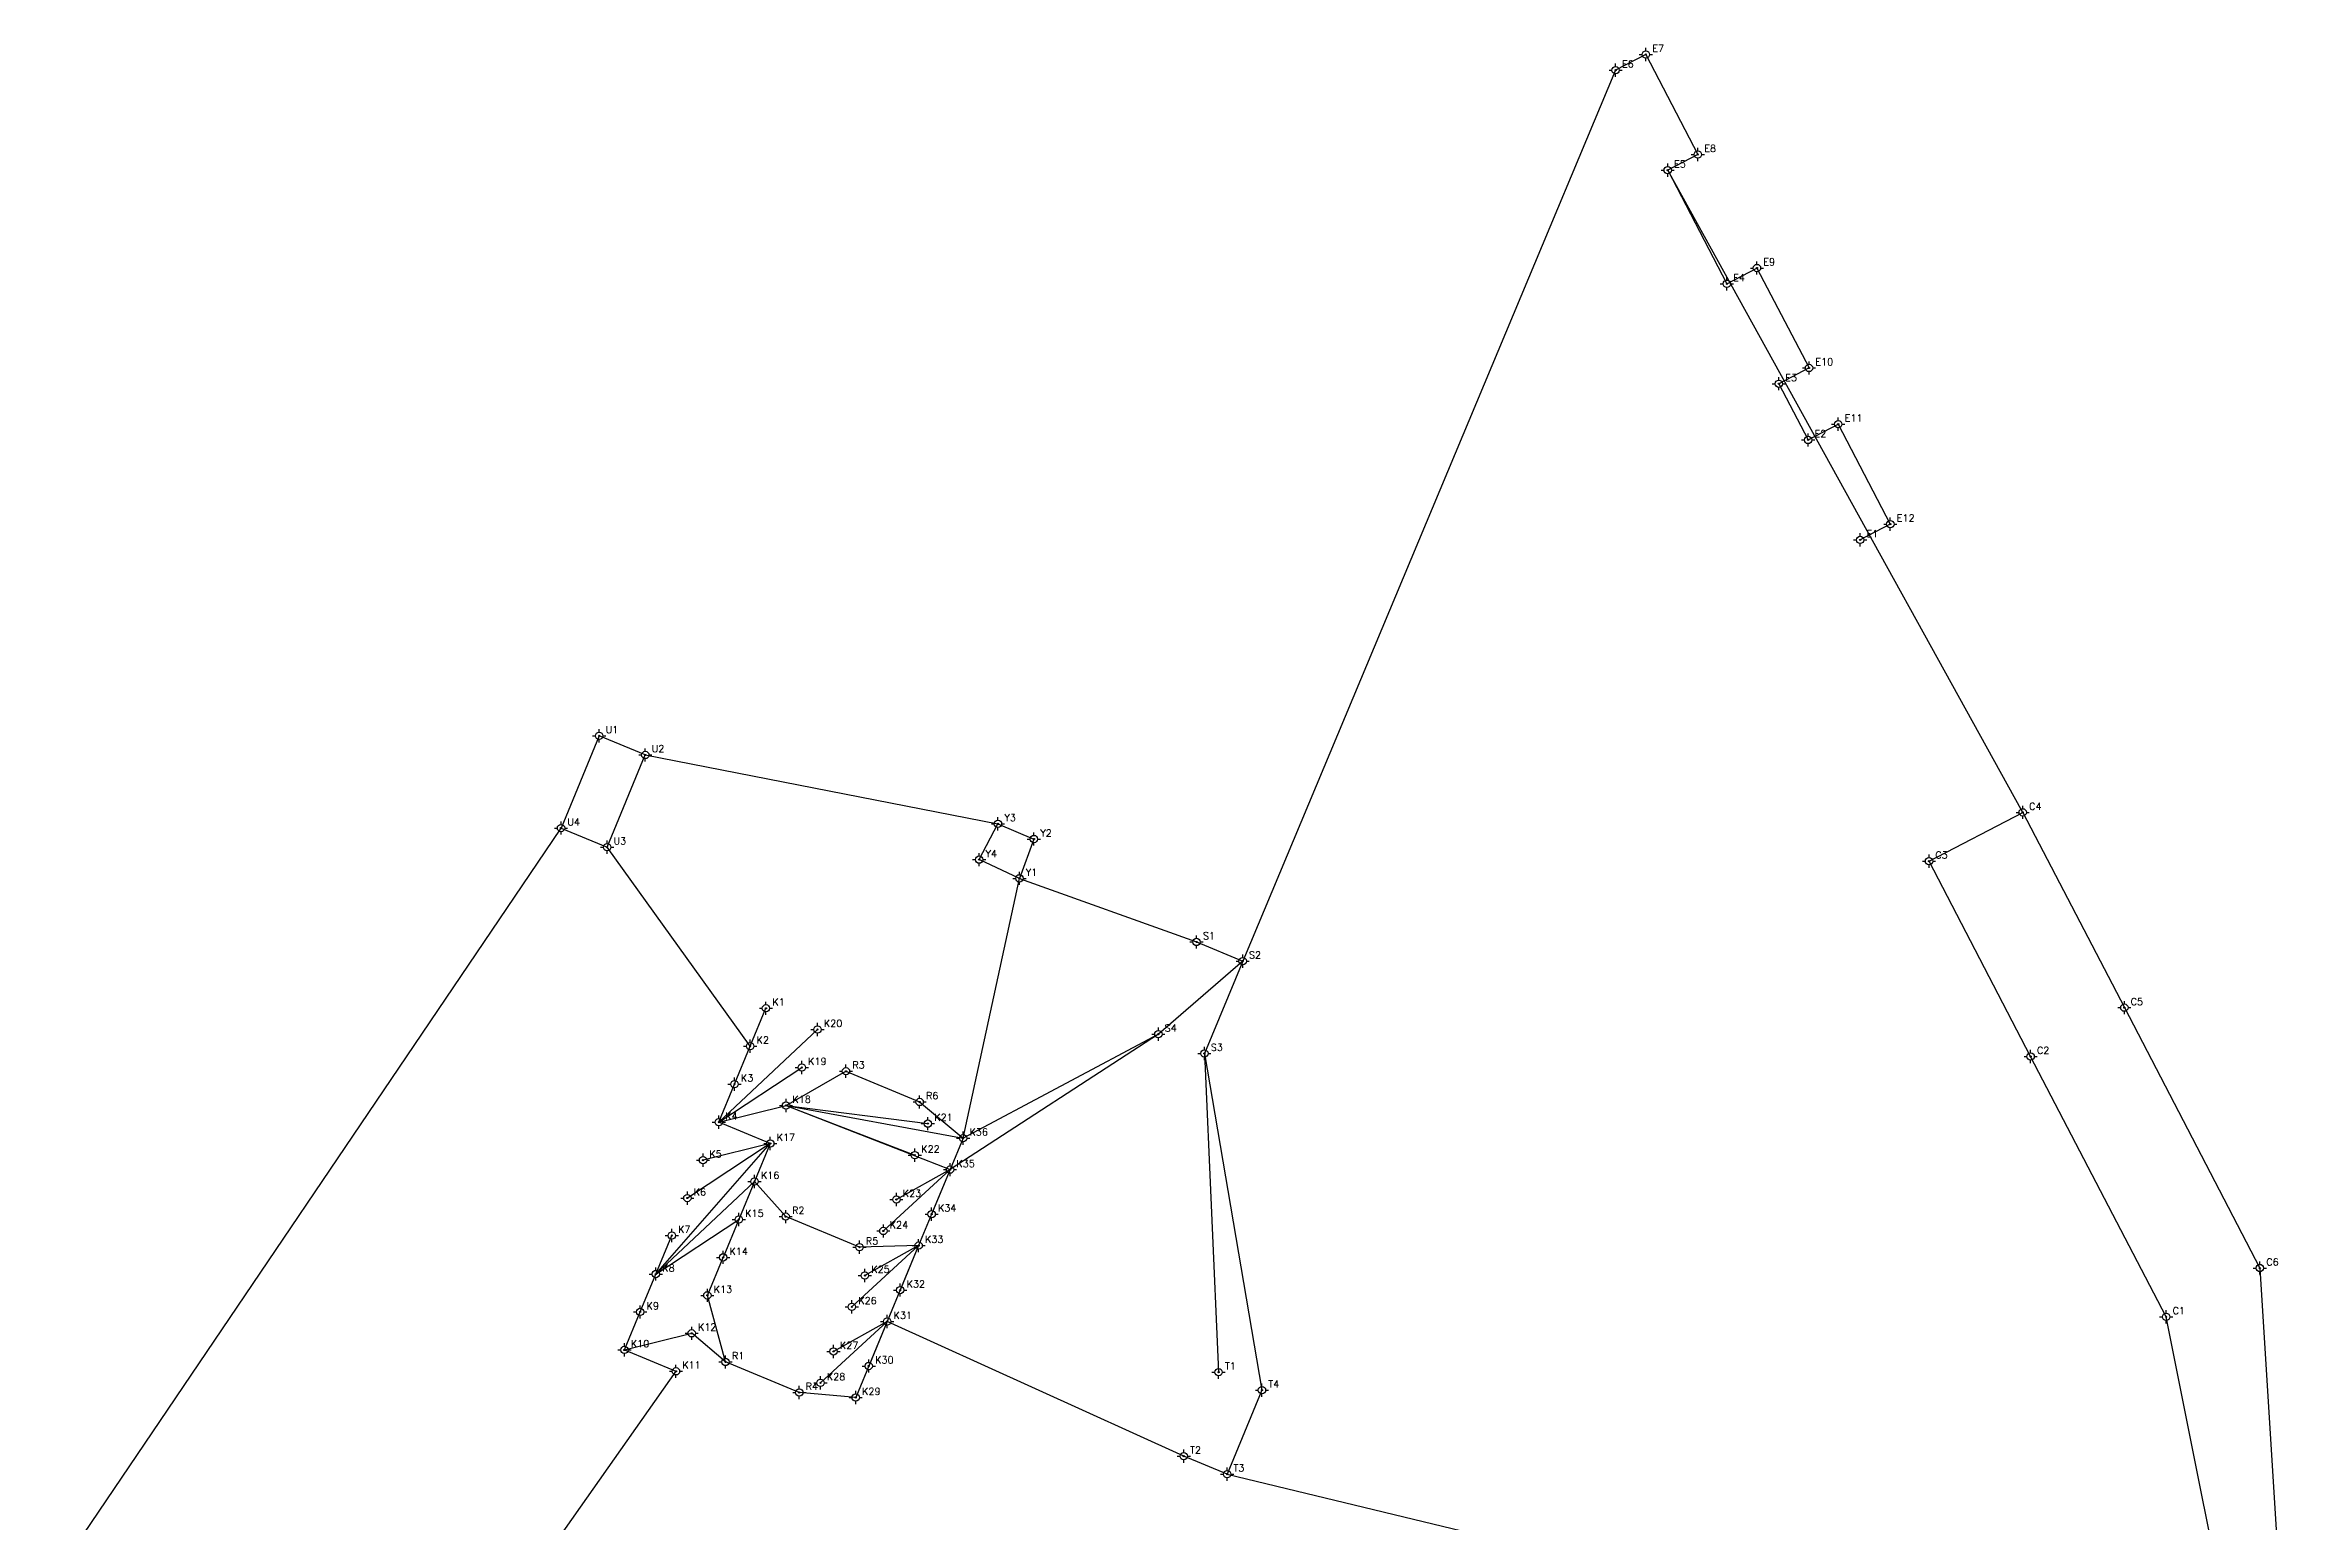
# Model space of a CAD drawing. Header units: millimetres. Extents: x 597474 to 598420, y 1993798 to 1995321.
# Drawn here: x 597640 to 598022, y 1995069.8 to 1995321.4 of the extents above; entities that cross this region are included whole.
import ezdxf
from ezdxf.enums import TextEntityAlignment as Align

# ---------------------------------------------------------------- set-up
doc = ezdxf.new("R2010")
doc.units = ezdxf.units.MM
doc.header["$LTSCALE"] = 0.5
doc.header["$PDMODE"] = 3
doc.header["$PDSIZE"] = 0.04
for name, color, linetype in [('91230_導線點', 7, 'Continuous'), ('CPtElev', 1, 'Continuous'), ('CPtName', 5, 'Continuous'), ('Point3D', 7, 'Continuous'), ('水準測線', 4, 'Continuous')]:
    doc.layers.add(name, color=color, linetype=linetype)
doc.styles.add('CPTELEV', font='romand.shx')
doc.styles.add('CPTNAME', font='romand.shx')
doc.styles.add('細明體', font='')
doc.styles.get('細明體').set_extended_font_data('MingLiU')

# ---------------------------------------------------------------- blocks, each defined once
blk = doc.blocks.new('302')
for points in [[(-2.25, 0), (-1.25, 0)], [(0, 1.25), (0, 2.25)], [(1.25, 0), (2.25, 0)], [(0, -2.25), (0, -1.25)]]:
    blk.add_lwpolyline(points)
for radius in [1.25, 0.2]:
    blk.add_circle((0, 0), radius)
at = {"style": '細明體'}
blk.add_attdef('PT_NO', text='', height=1.88, dxfattribs=at).set_placement((0, 3), align=Align.BOTTOM_CENTER)
blk.add_attdef('HEIGHT', text='', height=1.88, dxfattribs=at).set_placement((3, 0), align=Align.MIDDLE_LEFT)
blk.add_attdef('DESCRIPTION', text='', height=1.88, dxfattribs=at).set_placement((0, -3), align=Align.TOP_CENTER)
blk = doc.blocks.new('CPT')
at = {"layer": 'Point3D'}
blk.add_point((0, 0), dxfattribs=at)
at = {"layer": 'CPtElev', "style": 'CPTELEV'}
blk.add_attdef('CPTELEV', (2.17, -3), '', height=2.4, dxfattribs=at)
at = {"layer": 'CPtName', "style": 'CPTNAME'}
blk.add_attdef('CPTNAME', (2.17, 0.89), '', height=2.4, dxfattribs=at)

msp = doc.modelspace()

# ---------------------------------------------------------------- linework, layer by layer
at = {"layer": '水準測線'}
for points in [[(597907.58, 1995317.12), (597844.05, 1995165.37)], [(597912.73, 1995319.8), (597907.58, 1995317.12)], [(597912.73, 1995319.8), (597921.59, 1995302.77)], [(597921.59, 1995302.77), (597916.45, 1995300.09)], [(597916.45, 1995300.09), (597926.52, 1995280.75)], [(597976.93, 1995190.7), (597916.45, 1995300.09)], [(597916.45, 1995300.09), (597926.52, 1995280.75)], [(597926.52, 1995280.75), (597931.66, 1995283.43)], [(597931.66, 1995283.43), (597940.53, 1995266.4)], [(597940.53, 1995266.4), (597935.38, 1995263.72)], [(597935.38, 1995263.72), (597940.37, 1995254.14)], [(597940.37, 1995254.14), (597945.51, 1995256.82)], [(597945.51, 1995256.82), (597954.38, 1995239.79)], [(597954.38, 1995239.79), (597949.23, 1995237.11)], [(597734.44, 1995203.74), (597727.93, 1995188.03)], [(597742.29, 1995200.48), (597734.44, 1995203.74)], [(597735.78, 1995184.78), (597742.29, 1995200.48)], [(597735.78, 1995184.78), (597742.29, 1995200.48)], [(597742.29, 1995200.48), (597802.37, 1995188.76)], [(597640, 1995058), (597727.93, 1995188.03)], [(597727.93, 1995188.03), (597735.78, 1995184.78)], [(597799.16, 1995182.65), (597802.37, 1995188.76)], [(597802.37, 1995188.76), (597808.49, 1995186.16)], [(597960.97, 1995182.39), (597976.93, 1995190.7)], [(597976.93, 1995190.7), (597994.25, 1995157.44)], [(597760.16, 1995150.87), (597735.78, 1995184.78)], [(597808.49, 1995186.16), (597806.02, 1995179.46)], [(597796.42, 1995135.2), (597806.02, 1995179.46)], [(597796.42, 1995135.2), (597806.02, 1995179.46)], [(597796.42, 1995135.2), (597806.02, 1995179.46)], [(597806.02, 1995179.46), (597799.16, 1995182.65)], [(597806.02, 1995179.46), (597836.19, 1995168.62)], [(597806.02, 1995179.46), (597836.19, 1995168.62)], [(597806.02, 1995179.46), (597836.19, 1995168.62)], [(597978.28, 1995149.12), (597960.97, 1995182.39)], [(597836.19, 1995168.62), (597844.05, 1995165.37)], [(597836.19, 1995168.62), (597844.05, 1995165.37)], [(597836.19, 1995168.62), (597844.05, 1995165.37)], [(597844.05, 1995165.37), (597829.69, 1995152.91)], [(597844.05, 1995165.37), (597829.69, 1995152.91)], [(597844.05, 1995165.37), (597837.53, 1995149.64)], [(597754.8, 1995137.93), (597762.84, 1995157.33)], [(597994.25, 1995157.44), (598017.33, 1995113.08)], [(597754.8, 1995137.93), (597771.62, 1995153.7)], [(597829.69, 1995152.91), (597794.2, 1995129.84)], [(597829.69, 1995152.91), (597796.42, 1995135.2)], [(597829.69, 1995152.91), (597796.42, 1995135.2)], [(597754.8, 1995137.93), (597760.16, 1995150.87)], [(597837.53, 1995149.64), (597839.95, 1995095.35)], [(597837.53, 1995149.64), (597847.34, 1995092.29)], [(598001.37, 1995104.77), (597978.28, 1995149.12)], [(597754.8, 1995137.93), (597768.94, 1995147.23)], [(597766.26, 1995140.76), (597776.47, 1995146.6)], [(597776.47, 1995146.6), (597789.02, 1995141.37)], [(597754.8, 1995137.93), (597757.48, 1995144.4)], [(597789.02, 1995141.37), (597796.42, 1995135.2)], [(597754.8, 1995137.93), (597766.26, 1995140.76)], [(597763.58, 1995134.3), (597754.8, 1995137.93)], [(597766.26, 1995140.76), (597796.42, 1995135.2)], [(597766.26, 1995140.76), (597790.42, 1995137.68)], [(597766.26, 1995140.76), (597788.2, 1995132.32)], [(597766.26, 1995140.76), (597794.2, 1995129.84)], [(597744.09, 1995112.06), (597763.58, 1995134.3)], [(597763.58, 1995134.3), (597749.45, 1995125)], [(597763.58, 1995134.3), (597752.12, 1995131.47)], [(597763.58, 1995134.3), (597755.55, 1995114.9)], [(597796.42, 1995135.2), (597794.2, 1995129.84)], [(597794.2, 1995129.84), (597782.84, 1995119.39)], [(597794.2, 1995129.84), (597785.06, 1995124.75)], [(597794.2, 1995129.84), (597788.85, 1995116.9)], [(597794.2, 1995129.84), (597791.07, 1995122.26)], [(597794.2, 1995129.84), (597791.07, 1995122.26)], [(597744.09, 1995112.06), (597760.9, 1995127.83)], [(597766.21, 1995121.84), (597760.9, 1995127.83)], [(597744.09, 1995112.06), (597758.22, 1995121.36)], [(597744.09, 1995112.06), (597746.8, 1995118.61)], [(597778.78, 1995116.64), (597766.21, 1995121.84)], [(597752.86, 1995108.43), (597755.55, 1995114.9)], [(597788.85, 1995116.9), (597777.48, 1995106.46)], [(597788.85, 1995116.9), (597778.78, 1995116.64)], [(597788.85, 1995116.9), (597779.7, 1995111.81)], [(597788.85, 1995116.9), (597783.49, 1995103.97)], [(597788.85, 1995116.9), (597785.71, 1995109.33)], [(597741.41, 1995105.6), (597744.09, 1995112.06)], [(598017.33, 1995113.08), (598021.98, 1995038.48)], [(597755.96, 1995097.08), (597752.86, 1995108.43)], [(597738.73, 1995099.13), (597741.41, 1995105.6)], [(597783.49, 1995103.97), (597772.13, 1995093.52)], [(597783.49, 1995103.97), (597774.35, 1995098.88)], [(597783.49, 1995103.97), (597778.13, 1995091.03)], [(597783.49, 1995103.97), (597780.35, 1995096.39)], [(597834.01, 1995081.03), (597783.49, 1995103.97)], [(598014.3, 1995040.1), (598001.37, 1995104.77)], [(597738.73, 1995099.13), (597750.19, 1995101.96)], [(597755.96, 1995097.08), (597750.19, 1995101.96)], [(597747.51, 1995095.49), (597727.53, 1995067.19)], [(597738.73, 1995099.13), (597747.51, 1995095.49)], [(597768.52, 1995091.88), (597755.96, 1995097.08)], [(597778.13, 1995091.03), (597768.52, 1995091.88)], [(597847.34, 1995092.29), (597841.4, 1995077.97)], [(597841.4, 1995077.97), (597834.01, 1995081.03)], [(597841.4, 1995077.97), (598016.6, 1995035.68)]]:
    msp.add_lwpolyline(points, dxfattribs=at)

# ---------------------------------------------------------------- block references
at = {"layer": '91230_導線點', "xscale": 0.5, "yscale": 0.5, "zscale": 0.5}
for p in [(597912.73, 1995319.8, -999), (597907.58, 1995317.12, -999), (597921.59, 1995302.77, -999), (597916.45, 1995300.09, -999), (597931.66, 1995283.43, -999), (597926.52, 1995280.75, -999), (597940.53, 1995266.4, -999), (597935.38, 1995263.72, -999), (597945.51, 1995256.82, -999), (597940.37, 1995254.14, -999), (597954.38, 1995239.79, -999), (597949.23, 1995237.11, -999), (597734.44, 1995203.74, -999), (597742.29, 1995200.48, -999), (597976.93, 1995190.7, -999), (597727.93, 1995188.03, -999), (597802.37, 1995188.76, -999), (597808.49, 1995186.16, -999), (597735.78, 1995184.78, -999), (597799.16, 1995182.65, -999), (597960.97, 1995182.39, -999), (597806.02, 1995179.46, -999), (597836.19, 1995168.62, -999), (597844.05, 1995165.37, -999), (597762.84, 1995157.33, -999), (597994.25, 1995157.44, -999), (597771.62, 1995153.7, -999), (597829.69, 1995152.91, -999), (597760.16, 1995150.87, -999), (597837.53, 1995149.64, -999), (597978.28, 1995149.12, -999), (597757.48, 1995144.4, -999), (597768.94, 1995147.23, -999), (597776.47, 1995146.6, -999), (597766.26, 1995140.76, -999), (597789.02, 1995141.37, -999), (597754.8, 1995137.93, -999), (597790.42, 1995137.68, -999), (597763.58, 1995134.3, -999), (597796.42, 1995135.2, -999), (597752.12, 1995131.47, -999), (597788.2, 1995132.32, -999), (597794.2, 1995129.84, -999), (597749.45, 1995125, -999), (597760.9, 1995127.83, -999), (597758.22, 1995121.36, -999), (597766.21, 1995121.84, -999), (597785.06, 1995124.75, -999), (597791.07, 1995122.26, -999), (597746.8, 1995118.61, -999), (597782.84, 1995119.39, -999), (597755.55, 1995114.9, -999), (597778.78, 1995116.64, -999), (597788.85, 1995116.9, -999), (597744.09, 1995112.06, -999), (597779.7, 1995111.81, -999), (598017.33, 1995113.08, -999), (597752.86, 1995108.43, -999), (597777.48, 1995106.46, -999), (597785.71, 1995109.33, -999), (597741.41, 1995105.6, -999), (597750.19, 1995101.96, -999), (597783.49, 1995103.97, -999), (598001.37, 1995104.77, -999), (597738.73, 1995099.13, -999), (597774.35, 1995098.88, -999), (597747.51, 1995095.49, -999), (597755.96, 1995097.08, -999), (597780.35, 1995096.39, -999), (597839.95, 1995095.35, -999), (597768.52, 1995091.88, -999), (597772.13, 1995093.52, -999), (597778.13, 1995091.03, -999), (597847.34, 1995092.29, -999), (597834.01, 1995081.03, -999), (597841.4, 1995077.97, -999)]:
    msp.add_blockref('302', p, dxfattribs=at)
at = {"layer": '91230_導線點'}
ref = msp.add_blockref('CPT', (597912.73, 1995319.8, -999), dxfattribs=dict(at, xscale=0.5, yscale=0.5, zscale=0.5))
ref.add_attrib('CPTNAME', 'E7', (597913.82, 1995320.25, -999), dxfattribs={"layer": 'CPtName', "height": 1.2, "style": 'CPTNAME'})
ref = msp.add_blockref('CPT', (597907.58, 1995317.12, -999), dxfattribs=dict(at, xscale=0.5, yscale=0.5, zscale=0.5))
ref.add_attrib('CPTNAME', 'E6', (597908.67, 1995317.57, -999), dxfattribs={"layer": 'CPtName', "height": 1.2, "style": 'CPTNAME'})
ref = msp.add_blockref('CPT', (597916.45, 1995300.09, -999), dxfattribs=dict(at, xscale=0.5, yscale=0.5, zscale=0.5))
ref.add_attrib('CPTNAME', 'E5', (597917.54, 1995300.54, -999), dxfattribs={"layer": 'CPtName', "height": 1.2, "style": 'CPTNAME'})
ref = msp.add_blockref('CPT', (597921.59, 1995302.77, -999), dxfattribs=dict(at, xscale=0.5, yscale=0.5, zscale=0.5))
ref.add_attrib('CPTNAME', 'E8', (597922.68, 1995303.22, -999), dxfattribs={"layer": 'CPtName', "height": 1.2, "style": 'CPTNAME'})
ref = msp.add_blockref('CPT', (597931.66, 1995283.43, -999), dxfattribs=dict(at, xscale=0.5, yscale=0.5, zscale=0.5))
ref.add_attrib('CPTNAME', 'E9', (597932.75, 1995283.88, -999), dxfattribs={"layer": 'CPtName', "height": 1.2, "style": 'CPTNAME'})
ref = msp.add_blockref('CPT', (597926.52, 1995280.75, -999), dxfattribs=dict(at, xscale=0.5, yscale=0.5, zscale=0.5))
ref.add_attrib('CPTNAME', 'E4', (597927.6, 1995281.2, -999), dxfattribs={"layer": 'CPtName', "height": 1.2, "style": 'CPTNAME'})
ref = msp.add_blockref('CPT', (597940.53, 1995266.4, -999), dxfattribs=dict(at, xscale=0.5, yscale=0.5, zscale=0.5))
ref.add_attrib('CPTNAME', 'E10', (597941.61, 1995266.85, -999), dxfattribs={"layer": 'CPtName', "height": 1.2, "style": 'CPTNAME'})
ref = msp.add_blockref('CPT', (597935.38, 1995263.72, -999), dxfattribs=dict(at, xscale=0.5, yscale=0.5, zscale=0.5))
ref.add_attrib('CPTNAME', 'E3', (597936.47, 1995264.17, -999), dxfattribs={"layer": 'CPtName', "height": 1.2, "style": 'CPTNAME'})
ref = msp.add_blockref('CPT', (597945.51, 1995256.82, -999), dxfattribs=dict(at, xscale=0.5, yscale=0.5, zscale=0.5))
ref.add_attrib('CPTNAME', 'E11', (597946.6, 1995257.27, -999), dxfattribs={"layer": 'CPtName', "height": 1.2, "style": 'CPTNAME'})
ref = msp.add_blockref('CPT', (597940.37, 1995254.14, -999), dxfattribs=dict(at, xscale=0.5, yscale=0.5, zscale=0.5))
ref.add_attrib('CPTNAME', 'E2', (597941.46, 1995254.59, -999), dxfattribs={"layer": 'CPtName', "height": 1.2, "style": 'CPTNAME'})
ref = msp.add_blockref('CPT', (597954.38, 1995239.79, -999), dxfattribs=dict(at, xscale=0.5, yscale=0.5, zscale=0.5))
ref.add_attrib('CPTNAME', 'E12', (597955.47, 1995240.24, -999), dxfattribs={"layer": 'CPtName', "height": 1.2, "style": 'CPTNAME'})
ref = msp.add_blockref('CPT', (597949.23, 1995237.11, -999), dxfattribs=dict(at, xscale=0.5, yscale=0.5, zscale=0.5))
ref.add_attrib('CPTNAME', 'E1', (597950.32, 1995237.56, -999), dxfattribs={"layer": 'CPtName', "height": 1.2, "style": 'CPTNAME'})
ref = msp.add_blockref('CPT', (597734.44, 1995203.74, -999), dxfattribs=dict(at, xscale=0.5, yscale=0.5, zscale=0.5))
ref.add_attrib('CPTNAME', 'U1', (597735.52, 1995204.18, -999), dxfattribs={"layer": 'CPtName', "height": 1.2, "style": 'CPTNAME'})
ref = msp.add_blockref('CPT', (597742.29, 1995200.48, -999), dxfattribs=dict(at, xscale=0.5, yscale=0.5, zscale=0.5))
ref.add_attrib('CPTNAME', 'U2', (597743.37, 1995200.93, -999), dxfattribs={"layer": 'CPtName', "height": 1.2, "style": 'CPTNAME'})
ref = msp.add_blockref('CPT', (597976.93, 1995190.7, -999), dxfattribs=dict(at, xscale=0.5, yscale=0.5, zscale=0.5))
ref.add_attrib('CPTNAME', 'C4', (597978.02, 1995191.15, -999), dxfattribs={"layer": 'CPtName', "height": 1.2, "style": 'CPTNAME'})
ref = msp.add_blockref('CPT', (597727.93, 1995188.03, -999), dxfattribs=dict(at, xscale=0.5, yscale=0.5, zscale=0.5))
ref.add_attrib('CPTNAME', 'U4', (597729.02, 1995188.48, -999), dxfattribs={"layer": 'CPtName', "height": 1.2, "style": 'CPTNAME'})
ref = msp.add_blockref('CPT', (597802.37, 1995188.76, -999), dxfattribs=dict(at, xscale=0.5, yscale=0.5, zscale=0.5))
ref.add_attrib('CPTNAME', 'Y3', (597803.46, 1995189.21, -999), dxfattribs={"layer": 'CPtName', "height": 1.2, "style": 'CPTNAME'})
ref = msp.add_blockref('CPT', (597808.49, 1995186.16, -999), dxfattribs=dict(at, xscale=0.5, yscale=0.5, zscale=0.5))
ref.add_attrib('CPTNAME', 'Y2', (597809.58, 1995186.6, -999), dxfattribs={"layer": 'CPtName', "height": 1.2, "style": 'CPTNAME'})
ref = msp.add_blockref('CPT', (597735.78, 1995184.78, -999), dxfattribs=dict(at, xscale=0.5, yscale=0.5, zscale=0.5))
ref.add_attrib('CPTNAME', 'U3', (597736.87, 1995185.22, -999), dxfattribs={"layer": 'CPtName', "height": 1.2, "style": 'CPTNAME'})
ref = msp.add_blockref('CPT', (597799.16, 1995182.65, -999), dxfattribs=dict(at, xscale=0.5, yscale=0.5, zscale=0.5))
ref.add_attrib('CPTNAME', 'Y4', (597800.25, 1995183.09, -999), dxfattribs={"layer": 'CPtName', "height": 1.2, "style": 'CPTNAME'})
ref = msp.add_blockref('CPT', (597960.97, 1995182.39, -999), dxfattribs=dict(at, xscale=0.5, yscale=0.5, zscale=0.5))
ref.add_attrib('CPTNAME', 'C3', (597962.05, 1995182.83, -999), dxfattribs={"layer": 'CPtName', "height": 1.2, "style": 'CPTNAME'})
ref = msp.add_blockref('CPT', (597806.02, 1995179.46, -999), dxfattribs=dict(at, xscale=0.5, yscale=0.5, zscale=0.5))
ref.add_attrib('CPTNAME', 'Y1', (597807.1, 1995179.9, -999), dxfattribs={"layer": 'CPtName', "height": 1.2, "style": 'CPTNAME'})
ref = msp.add_blockref('CPT', (597836.19, 1995168.62, -999), dxfattribs=dict(at, xscale=0.5, yscale=0.5, zscale=0.5))
ref.add_attrib('CPTNAME', 'S1', (597837.28, 1995169.07, -999), dxfattribs={"layer": 'CPtName', "height": 1.2, "style": 'CPTNAME'})
ref = msp.add_blockref('CPT', (597844.05, 1995165.37, -999), dxfattribs=dict(at, xscale=0.5, yscale=0.5, zscale=0.5))
ref.add_attrib('CPTNAME', 'S2', (597845.13, 1995165.82, -999), dxfattribs={"layer": 'CPtName', "height": 1.2, "style": 'CPTNAME'})
ref = msp.add_blockref('CPT', (597762.84, 1995157.33, -999), dxfattribs=dict(at, xscale=0.5, yscale=0.5, zscale=0.5))
ref.add_attrib('CPTNAME', 'K1', (597763.93, 1995157.78, -999), dxfattribs={"layer": 'CPtName', "height": 1.2, "style": 'CPTNAME'})
ref = msp.add_blockref('CPT', (597994.25, 1995157.44, -999), dxfattribs=dict(at, xscale=0.5, yscale=0.5, zscale=0.5))
ref.add_attrib('CPTNAME', 'C5', (597995.33, 1995157.88, -999), dxfattribs={"layer": 'CPtName', "height": 1.2, "style": 'CPTNAME'})
ref = msp.add_blockref('CPT', (597771.62, 1995153.7, -999), dxfattribs=dict(at, xscale=0.5, yscale=0.5, zscale=0.5))
ref.add_attrib('CPTNAME', 'K20', (597772.7, 1995154.14, -999), dxfattribs={"layer": 'CPtName', "height": 1.2, "style": 'CPTNAME'})
ref = msp.add_blockref('CPT', (597829.69, 1995152.91, -999), dxfattribs=dict(at, xscale=0.5, yscale=0.5, zscale=0.5))
ref.add_attrib('CPTNAME', 'S4', (597830.77, 1995153.36, -999), dxfattribs={"layer": 'CPtName', "height": 1.2, "style": 'CPTNAME'})
ref = msp.add_blockref('CPT', (597760.16, 1995150.87, -999), dxfattribs=dict(at, xscale=0.5, yscale=0.5, zscale=0.5))
ref.add_attrib('CPTNAME', 'K2', (597761.24, 1995151.31, -999), dxfattribs={"layer": 'CPtName', "height": 1.2, "style": 'CPTNAME'})
ref = msp.add_blockref('CPT', (597837.53, 1995149.64, -999), dxfattribs=dict(at, xscale=0.5, yscale=0.5, zscale=0.5))
ref.add_attrib('CPTNAME', 'S3', (597838.62, 1995150.08, -999), dxfattribs={"layer": 'CPtName', "height": 1.2, "style": 'CPTNAME'})
ref = msp.add_blockref('CPT', (597978.28, 1995149.12, -999), dxfattribs=dict(at, xscale=0.5, yscale=0.5, zscale=0.5))
ref.add_attrib('CPTNAME', 'C2', (597979.37, 1995149.57, -999), dxfattribs={"layer": 'CPtName', "height": 1.2, "style": 'CPTNAME'})
ref = msp.add_blockref('CPT', (597757.48, 1995144.4, -999), dxfattribs=dict(at, xscale=0.5, yscale=0.5, zscale=0.5))
ref.add_attrib('CPTNAME', 'K3', (597758.57, 1995144.85, -999), dxfattribs={"layer": 'CPtName', "height": 1.2, "style": 'CPTNAME'})
ref = msp.add_blockref('CPT', (597768.94, 1995147.23, -999), dxfattribs=dict(at, xscale=0.5, yscale=0.5, zscale=0.5))
ref.add_attrib('CPTNAME', 'K19', (597770.02, 1995147.68, -999), dxfattribs={"layer": 'CPtName', "height": 1.2, "style": 'CPTNAME'})
ref = msp.add_blockref('CPT', (597776.47, 1995146.6, -999), dxfattribs=dict(at, xscale=0.5, yscale=0.5, zscale=0.5))
ref.add_attrib('CPTNAME', 'R3', (597777.56, 1995147.05, -999), dxfattribs={"layer": 'CPtName', "height": 1.2, "style": 'CPTNAME'})
ref = msp.add_blockref('CPT', (597766.26, 1995140.76, -999), dxfattribs=dict(at, xscale=0.5, yscale=0.5, zscale=0.5))
ref.add_attrib('CPTNAME', 'K18', (597767.35, 1995141.21, -999), dxfattribs={"layer": 'CPtName', "height": 1.2, "style": 'CPTNAME'})
ref = msp.add_blockref('CPT', (597789.02, 1995141.37, -999), dxfattribs=dict(at, xscale=0.5, yscale=0.5, zscale=0.5))
ref.add_attrib('CPTNAME', 'R6', (597790.11, 1995141.82, -999), dxfattribs={"layer": 'CPtName', "height": 1.2, "style": 'CPTNAME'})
ref = msp.add_blockref('CPT', (597754.8, 1995137.93, -999), dxfattribs=dict(at, xscale=0.5, yscale=0.5, zscale=0.5))
ref.add_attrib('CPTNAME', 'K4', (597755.89, 1995138.38, -999), dxfattribs={"layer": 'CPtName', "height": 1.2, "style": 'CPTNAME'})
ref = msp.add_blockref('CPT', (597790.42, 1995137.68, -999), dxfattribs=dict(at, xscale=0.5, yscale=0.5, zscale=0.5))
ref.add_attrib('CPTNAME', 'K21', (597791.51, 1995138.13, -999), dxfattribs={"layer": 'CPtName', "height": 1.2, "style": 'CPTNAME'})
ref = msp.add_blockref('CPT', (597763.58, 1995134.3, -999), dxfattribs=dict(at, xscale=0.5, yscale=0.5, zscale=0.5))
ref.add_attrib('CPTNAME', 'K17', (597764.67, 1995134.74, -999), dxfattribs={"layer": 'CPtName', "height": 1.2, "style": 'CPTNAME'})
ref = msp.add_blockref('CPT', (597788.2, 1995132.32, -999), dxfattribs=dict(at, xscale=0.5, yscale=0.5, zscale=0.5))
ref.add_attrib('CPTNAME', 'K22', (597789.29, 1995132.77, -999), dxfattribs={"layer": 'CPtName', "height": 1.2, "style": 'CPTNAME'})
ref = msp.add_blockref('CPT', (597796.42, 1995135.2, -999), dxfattribs=dict(at, xscale=0.5, yscale=0.5, zscale=0.5))
ref.add_attrib('CPTNAME', 'K36', (597797.51, 1995135.64, -999), dxfattribs={"layer": 'CPtName', "height": 1.2, "style": 'CPTNAME'})
ref = msp.add_blockref('CPT', (597752.12, 1995131.47, -999), dxfattribs=dict(at, xscale=0.5, yscale=0.5, zscale=0.5))
ref.add_attrib('CPTNAME', 'K5', (597753.21, 1995131.91, -999), dxfattribs={"layer": 'CPtName', "height": 1.2, "style": 'CPTNAME'})
ref = msp.add_blockref('CPT', (597794.2, 1995129.84, -999), dxfattribs=dict(at, xscale=0.5, yscale=0.5, zscale=0.5))
ref.add_attrib('CPTNAME', 'K35', (597795.29, 1995130.28, -999), dxfattribs={"layer": 'CPtName', "height": 1.2, "style": 'CPTNAME'})
ref = msp.add_blockref('CPT', (597749.45, 1995125, -999), dxfattribs=dict(at, xscale=0.5, yscale=0.5, zscale=0.5))
ref.add_attrib('CPTNAME', 'K6', (597750.53, 1995125.44, -999), dxfattribs={"layer": 'CPtName', "height": 1.2, "style": 'CPTNAME'})
ref = msp.add_blockref('CPT', (597760.9, 1995127.83, -999), dxfattribs=dict(at, xscale=0.5, yscale=0.5, zscale=0.5))
ref.add_attrib('CPTNAME', 'K16', (597761.99, 1995128.28, -999), dxfattribs={"layer": 'CPtName', "height": 1.2, "style": 'CPTNAME'})
ref = msp.add_blockref('CPT', (597785.06, 1995124.75, -999), dxfattribs=dict(at, xscale=0.5, yscale=0.5, zscale=0.5))
ref.add_attrib('CPTNAME', 'K23', (597786.15, 1995125.2, -999), dxfattribs={"layer": 'CPtName', "height": 1.2, "style": 'CPTNAME'})
ref = msp.add_blockref('CPT', (597758.22, 1995121.36, -999), dxfattribs=dict(at, xscale=0.5, yscale=0.5, zscale=0.5))
ref.add_attrib('CPTNAME', 'K15', (597759.31, 1995121.81, -999), dxfattribs={"layer": 'CPtName', "height": 1.2, "style": 'CPTNAME'})
ref = msp.add_blockref('CPT', (597766.21, 1995121.84, -999), dxfattribs=dict(at, xscale=0.5, yscale=0.5, zscale=0.5))
ref.add_attrib('CPTNAME', 'R2', (597767.3, 1995122.29, -999), dxfattribs={"layer": 'CPtName', "height": 1.2, "style": 'CPTNAME'})
ref = msp.add_blockref('CPT', (597791.07, 1995122.26, -999), dxfattribs=dict(at, xscale=0.5, yscale=0.5, zscale=0.5))
ref.add_attrib('CPTNAME', 'K34', (597792.15, 1995122.71, -999), dxfattribs={"layer": 'CPtName', "height": 1.2, "style": 'CPTNAME'})
ref = msp.add_blockref('CPT', (597746.8, 1995118.61, -999), dxfattribs=dict(at, xscale=0.5, yscale=0.5, zscale=0.5))
ref.add_attrib('CPTNAME', 'K7', (597747.89, 1995119.06, -999), dxfattribs={"layer": 'CPtName', "height": 1.2, "style": 'CPTNAME'})
ref = msp.add_blockref('CPT', (597782.84, 1995119.39, -999), dxfattribs=dict(at, xscale=0.5, yscale=0.5, zscale=0.5))
ref.add_attrib('CPTNAME', 'K24', (597783.93, 1995119.84, -999), dxfattribs={"layer": 'CPtName', "height": 1.2, "style": 'CPTNAME'})
ref = msp.add_blockref('CPT', (597788.85, 1995116.9, -999), dxfattribs=dict(at, xscale=0.5, yscale=0.5, zscale=0.5))
ref.add_attrib('CPTNAME', 'K33', (597789.93, 1995117.35, -999), dxfattribs={"layer": 'CPtName', "height": 1.2, "style": 'CPTNAME'})
ref = msp.add_blockref('CPT', (597755.55, 1995114.9, -999), dxfattribs=dict(at, xscale=0.5, yscale=0.5, zscale=0.5))
ref.add_attrib('CPTNAME', 'K14', (597756.63, 1995115.35, -999), dxfattribs={"layer": 'CPtName', "height": 1.2, "style": 'CPTNAME'})
ref = msp.add_blockref('CPT', (597778.78, 1995116.64, -999), dxfattribs=dict(at, xscale=0.5, yscale=0.5, zscale=0.5))
ref.add_attrib('CPTNAME', 'R5', (597779.86, 1995117.08, -999), dxfattribs={"layer": 'CPtName', "height": 1.2, "style": 'CPTNAME'})
ref = msp.add_blockref('CPT', (598017.33, 1995113.08, -999), dxfattribs=dict(at, xscale=0.5, yscale=0.5, zscale=0.5))
ref.add_attrib('CPTNAME', 'C6', (598018.42, 1995113.53, -999), dxfattribs={"layer": 'CPtName', "height": 1.2, "style": 'CPTNAME'})
ref = msp.add_blockref('CPT', (597744.09, 1995112.06, -999), dxfattribs=dict(at, xscale=0.5, yscale=0.5, zscale=0.5))
ref.add_attrib('CPTNAME', 'K8', (597745.17, 1995112.51, -999), dxfattribs={"layer": 'CPtName', "height": 1.2, "style": 'CPTNAME'})
ref = msp.add_blockref('CPT', (597779.7, 1995111.81, -999), dxfattribs=dict(at, xscale=0.5, yscale=0.5, zscale=0.5))
ref.add_attrib('CPTNAME', 'K25', (597780.79, 1995112.26, -999), dxfattribs={"layer": 'CPtName', "height": 1.2, "style": 'CPTNAME'})
ref = msp.add_blockref('CPT', (597785.71, 1995109.33, -999), dxfattribs=dict(at, xscale=0.5, yscale=0.5, zscale=0.5))
ref.add_attrib('CPTNAME', 'K32', (597786.8, 1995109.77, -999), dxfattribs={"layer": 'CPtName', "height": 1.2, "style": 'CPTNAME'})
ref = msp.add_blockref('CPT', (597741.41, 1995105.6, -999), dxfattribs=dict(at, xscale=0.5, yscale=0.5, zscale=0.5))
ref.add_attrib('CPTNAME', 'K9', (597742.5, 1995106.04, -999), dxfattribs={"layer": 'CPtName', "height": 1.2, "style": 'CPTNAME'})
ref = msp.add_blockref('CPT', (597752.86, 1995108.43, -999), dxfattribs=dict(at, xscale=0.5, yscale=0.5, zscale=0.5))
ref.add_attrib('CPTNAME', 'K13', (597753.95, 1995108.87, -999), dxfattribs={"layer": 'CPtName', "height": 1.2, "style": 'CPTNAME'})
ref = msp.add_blockref('CPT', (597777.48, 1995106.46, -999), dxfattribs=dict(at, xscale=0.5, yscale=0.5, zscale=0.5))
ref.add_attrib('CPTNAME', 'K26', (597778.57, 1995106.9, -999), dxfattribs={"layer": 'CPtName', "height": 1.2, "style": 'CPTNAME'})
ref = msp.add_blockref('CPT', (597750.19, 1995101.96, -999), dxfattribs=dict(at, xscale=0.5, yscale=0.5, zscale=0.5))
ref.add_attrib('CPTNAME', 'K12', (597751.27, 1995102.41, -999), dxfattribs={"layer": 'CPtName', "height": 1.2, "style": 'CPTNAME'})
ref = msp.add_blockref('CPT', (597783.49, 1995103.97, -999), dxfattribs=dict(at, xscale=0.5, yscale=0.5, zscale=0.5))
ref.add_attrib('CPTNAME', 'K31', (597784.58, 1995104.42, -999), dxfattribs={"layer": 'CPtName', "height": 1.2, "style": 'CPTNAME'})
ref = msp.add_blockref('CPT', (598001.37, 1995104.77, -999), dxfattribs=dict(at, xscale=0.5, yscale=0.5, zscale=0.5))
ref.add_attrib('CPTNAME', 'C1', (598002.46, 1995105.22, -999), dxfattribs={"layer": 'CPtName', "height": 1.2, "style": 'CPTNAME'})
ref = msp.add_blockref('CPT', (597738.73, 1995099.13, -999), dxfattribs=dict(at, xscale=0.5, yscale=0.5, zscale=0.5))
ref.add_attrib('CPTNAME', 'K10', (597739.82, 1995099.58, -999), dxfattribs={"layer": 'CPtName', "height": 1.2, "style": 'CPTNAME'})
ref = msp.add_blockref('CPT', (597774.35, 1995098.88, -999), dxfattribs=dict(at, xscale=0.5, yscale=0.5, zscale=0.5))
ref.add_attrib('CPTNAME', 'K27', (597775.43, 1995099.33, -999), dxfattribs={"layer": 'CPtName', "height": 1.2, "style": 'CPTNAME'})
ref = msp.add_blockref('CPT', (597747.51, 1995095.49, -999), dxfattribs=dict(at, xscale=0.5, yscale=0.5, zscale=0.5))
ref.add_attrib('CPTNAME', 'K11', (597748.59, 1995095.94, -999), dxfattribs={"layer": 'CPtName', "height": 1.2, "style": 'CPTNAME'})
ref = msp.add_blockref('CPT', (597755.96, 1995097.08, -999), dxfattribs=dict(at, xscale=0.5, yscale=0.5, zscale=0.5))
ref.add_attrib('CPTNAME', 'R1', (597757.05, 1995097.53, -999), dxfattribs={"layer": 'CPtName', "height": 1.2, "style": 'CPTNAME'})
ref = msp.add_blockref('CPT', (597780.35, 1995096.39, -999), dxfattribs=dict(at, xscale=0.5, yscale=0.5, zscale=0.5))
ref.add_attrib('CPTNAME', 'K30', (597781.44, 1995096.84, -999), dxfattribs={"layer": 'CPtName', "height": 1.2, "style": 'CPTNAME'})
ref = msp.add_blockref('CPT', (597839.95, 1995095.35, -999), dxfattribs=dict(at, xscale=0.5, yscale=0.5, zscale=0.5))
ref.add_attrib('CPTNAME', 'T1', (597841.03, 1995095.8, -999), dxfattribs={"layer": 'CPtName', "height": 1.2, "style": 'CPTNAME'})
ref = msp.add_blockref('CPT', (597768.52, 1995091.88, -999), dxfattribs=dict(at, xscale=0.5, yscale=0.5, zscale=0.5))
ref.add_attrib('CPTNAME', 'R4', (597769.61, 1995092.32, -999), dxfattribs={"layer": 'CPtName', "height": 1.2, "style": 'CPTNAME'})
ref = msp.add_blockref('CPT', (597772.13, 1995093.52, -999), dxfattribs=dict(at, xscale=0.5, yscale=0.5, zscale=0.5))
ref.add_attrib('CPTNAME', 'K28', (597773.21, 1995093.97, -999), dxfattribs={"layer": 'CPtName', "height": 1.2, "style": 'CPTNAME'})
ref = msp.add_blockref('CPT', (597778.13, 1995091.03, -999), dxfattribs=dict(at, xscale=0.5, yscale=0.5, zscale=0.5))
ref.add_attrib('CPTNAME', 'K29', (597779.22, 1995091.48, -999), dxfattribs={"layer": 'CPtName', "height": 1.2, "style": 'CPTNAME'})
ref = msp.add_blockref('CPT', (597847.34, 1995092.29, -999), dxfattribs=dict(at, xscale=0.5, yscale=0.5, zscale=0.5))
ref.add_attrib('CPTNAME', 'T4', (597848.42, 1995092.74, -999), dxfattribs={"layer": 'CPtName', "height": 1.2, "style": 'CPTNAME'})
ref = msp.add_blockref('CPT', (597834.01, 1995081.03, -999), dxfattribs=dict(at, xscale=0.5, yscale=0.5, zscale=0.5))
ref.add_attrib('CPTNAME', 'T2', (597835.1, 1995081.48, -999), dxfattribs={"layer": 'CPtName', "height": 1.2, "style": 'CPTNAME'})
ref = msp.add_blockref('CPT', (597841.4, 1995077.97, -999), dxfattribs=dict(at, xscale=0.5, yscale=0.5, zscale=0.5))
ref.add_attrib('CPTNAME', 'T3', (597842.49, 1995078.42, -999), dxfattribs={"layer": 'CPtName', "height": 1.2, "style": 'CPTNAME'})

doc.saveas('drawing.dxf')
